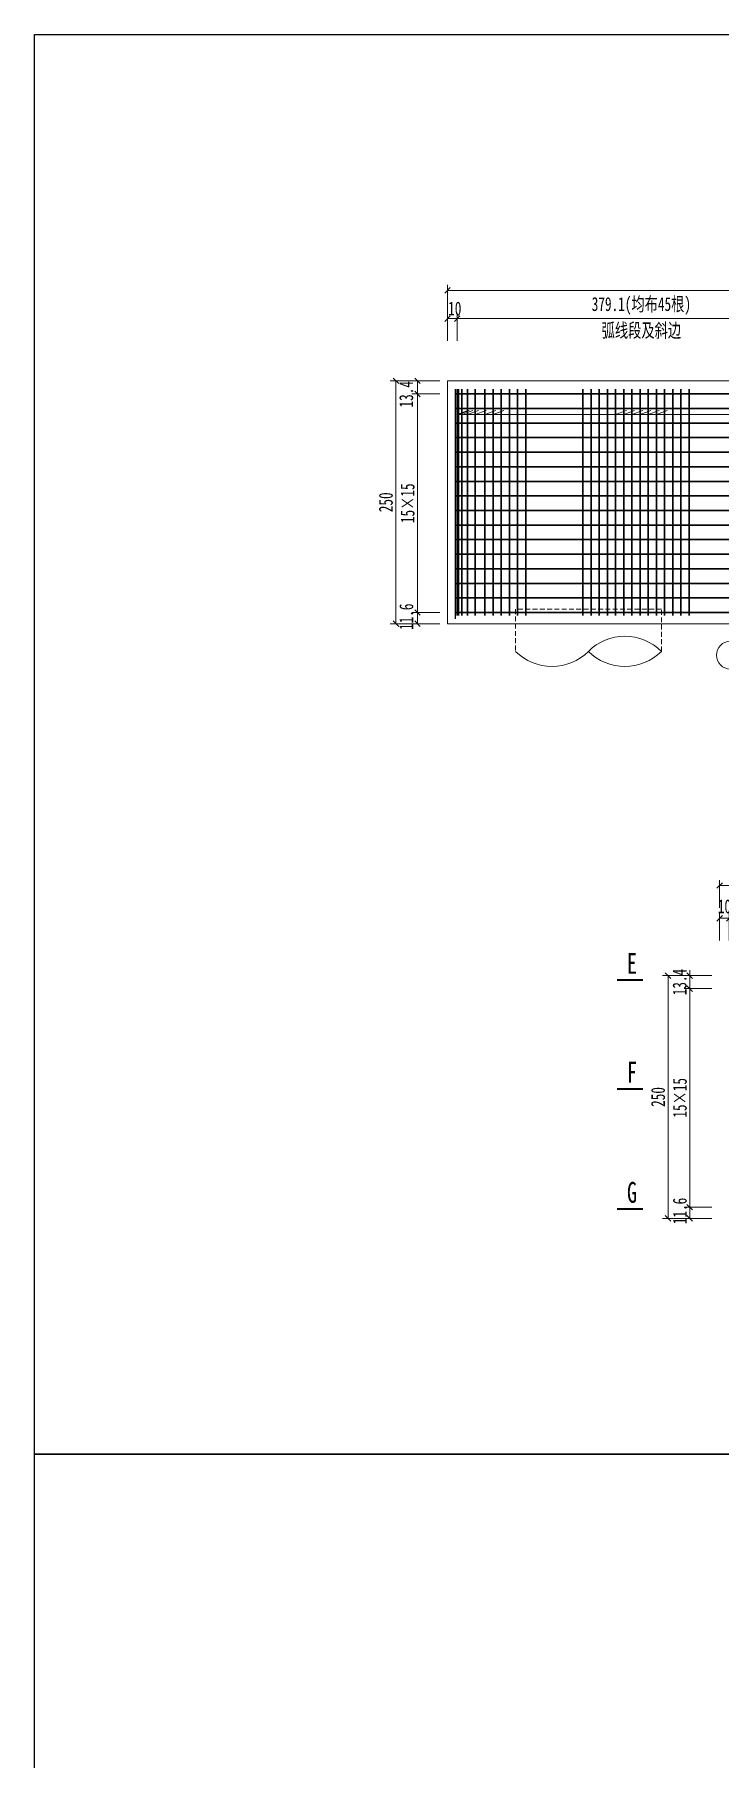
# Model space of a CAD drawing. Header units: millimetres. Extents: x 13990 to 22790, y 4334 to 8354.
# Drawn here: x 13990 to 14695, y 6579 to 8354 of the extents above; entities that cross this region are included whole.
import ezdxf
from ezdxf.enums import TextEntityAlignment as Align

# ---------------------------------------------------------------- set-up
doc = ezdxf.new("R2010")
doc.units = ezdxf.units.MM
doc.linetypes.add('DASHED', pattern=[0.75, 0.5, -0.25])
doc.layers.get('0').update_dxf_attribs({"lineweight": 15})
doc.layers.get('Defpoints').update_dxf_attribs({"color": 8})
for name, color, linetype, lineweight in [('尺寸标注', 4, 'Continuous', 13), ('文字', 7, 'Continuous', 15), ('标注', 4, 'Continuous', 13), ('粗线', 3, 'Continuous', 35), ('细实线', 4, 'Continuous', 15), ('虚线', 7, 'DASHED', 15), ('钢筋', 1, 'Continuous', 30)]:
    doc.layers.add(name, color=color, linetype=linetype, lineweight=lineweight)
doc.styles.add('111', font='仿宋_GB2312.TTF', dxfattribs={"width": 0.7})
doc.styles.add('BM_Dim', font='', dxfattribs={"width": 0.85})
doc.styles.get('BM_Dim').set_extended_font_data('仿宋_GB2312')
doc.dimstyles.new('200', dxfattribs={"dimscale": 0, "dimtxt": 2.5, "dimasz": 1, "dimexe": 1, "dimexo": 1, "dimgap": 0.6, "dimtad": 1, "dimdec": 1, "dimdsep": 46, "dimtxsty": '111', "dimblk": 'OBLIQUE', "dimcen": 0, "dimclrd": 4, "dimclre": 4, "dimclrt": 4, "dimadec": 1, "dimazin": 2, "dimtfac": 1, "dimtdec": 0, "dimtix": 1, "dimtmove": 2, "dimatfit": 3, "dimfxl": 4, "dimfxlon": 1, "dimtolj": 1, "dimlwd": -1, "dimlwe": -1, "dimarcsym": 0})

# ---------------------------------------------------------------- blocks, each defined once
blk = doc.blocks.new('_Oblique')
at = {"color": 0, "linetype": 'ByBlock', "lineweight": -2}
blk.add_line((-0.5, -0.5), (0.5, 0.5), dxfattribs=at)
blk = doc.blocks.new('*D107')
at = {"color": 4}
for p, q in [((14414.9, 8038.4), (14414.9, 8067)), ((14414.9, 8061.2), (14424.9, 8061.2)), ((14424.9, 8038.4), (14424.9, 8067))]:
    blk.add_line(p, q, dxfattribs=at)
at = {"layer": 'Defpoints', "color": 0}
for p in [(14424.9, 8061.2), (14414.9, 8002.3), (14424.9, 7993.7)]:
    blk.add_point(p, dxfattribs=at)
at = {"color": 4, "xscale": 5.714285714285715, "yscale": 5.714285714285715, "zscale": 5.714285714285715, "rotation": 180}
blk.add_blockref('_Oblique', (14414.9, 8061.2), dxfattribs=at)
at = {"color": 4, "xscale": 5.714285714285715, "yscale": 5.714285714285715, "zscale": 5.714285714285715}
blk.add_blockref('_Oblique', (14424.9, 8061.2), dxfattribs=at)
at = {"color": 4, "insert": (14422.4, 8071.5), "char_height": 14.29, "attachment_point": 5, "style": '111'}
blk.add_mtext('\\A1;10', dxfattribs=at)
blk = doc.blocks.new('*D109')
at = {"color": 4}
for p, q in [((14424.9, 8038.4), (14424.9, 8067)), ((14424.9, 8061.2), (14804, 8061.2)), ((14804, 8038.4), (14804, 8067))]:
    blk.add_line(p, q, dxfattribs=at)
at = {"layer": 'Defpoints', "color": 0}
for p in [(14804, 8061.2), (14424.9, 7993.7), (14804, 7996.2)]:
    blk.add_point(p, dxfattribs=at)
at = {"color": 4, "xscale": 5.714285714285715, "yscale": 5.714285714285715, "zscale": 5.714285714285715, "rotation": 180}
blk.add_blockref('_Oblique', (14424.9, 8061.2), dxfattribs=at)
at = {"color": 4, "xscale": 5.714285714285715, "yscale": 5.714285714285715, "zscale": 5.714285714285715}
blk.add_blockref('_Oblique', (14804, 8061.2), dxfattribs=at)
at = {"color": 4, "insert": (14614.4, 8074.3), "char_height": 14.286, "attachment_point": 5, "style": '111'}
blk.add_mtext('\\A1;379.1(均布45根)', dxfattribs=at)
blk = doc.blocks.new('*D111')
at = {"color": 4}
for p, q in [((14406.9, 7997.1), (14378.3, 7997.1)), ((14384, 7983.6), (14384, 7997.1)), ((14406.9, 7983.6), (14378.3, 7983.6))]:
    blk.add_line(p, q, dxfattribs=at)
at = {"layer": 'Defpoints', "color": 0}
for p in [(14384, 7997.1), (14414.9, 7997.1), (14420.3, 7983.6)]:
    blk.add_point(p, dxfattribs=at)
at = {"color": 4, "xscale": 5.714285714285715, "yscale": 5.714285714285715, "zscale": 5.714285714285715}
for p, rotation in [((14384, 7997.1), 90), ((14384, 7983.6), 270)]:
    blk.add_blockref('_Oblique', p, dxfattribs=dict(at, rotation=rotation))
at = {"color": 4, "insert": (14372.5, 7983.3), "char_height": 14.29, "attachment_point": 5, "rotation": 90, "style": '111'}
blk.add_mtext('\\A1;13.4', dxfattribs=at)
blk = doc.blocks.new('*D112')
at = {"color": 4}
for p, q in [((14406.9, 7983.6), (14378.3, 7983.6)), ((14384, 7758.6), (14384, 7983.6)), ((14406.9, 7758.6), (14378.3, 7758.6))]:
    blk.add_line(p, q, dxfattribs=at)
at = {"layer": 'Defpoints', "color": 0}
for p in [(14384, 7983.6), (14420.3, 7983.6), (14420.3, 7758.6)]:
    blk.add_point(p, dxfattribs=at)
at = {"color": 4, "xscale": 5.714285714285715, "yscale": 5.714285714285715, "zscale": 5.714285714285715}
for p, rotation in [((14384, 7983.6), 90), ((14384, 7758.6), 270)]:
    blk.add_blockref('_Oblique', p, dxfattribs=dict(at, rotation=rotation))
at = {"color": 4, "insert": (14373.9, 7871.1), "char_height": 14.29, "attachment_point": 5, "rotation": 90, "style": '111'}
blk.add_mtext('\\A1;15×15', dxfattribs=at)
blk = doc.blocks.new('*D113')
at = {"color": 4}
for p, q in [((14406.9, 7758.6), (14378.3, 7758.6)), ((14384, 7747.1), (14384, 7758.6)), ((14406.9, 7747.1), (14378.3, 7747.1))]:
    blk.add_line(p, q, dxfattribs=at)
at = {"layer": 'Defpoints', "color": 0}
for p in [(14384, 7758.6), (14420.3, 7758.6), (14420.3, 7747.1)]:
    blk.add_point(p, dxfattribs=at)
at = {"color": 4, "xscale": 5.714285714285715, "yscale": 5.714285714285715, "zscale": 5.714285714285715}
for p, rotation in [((14384, 7758.6), 90), ((14384, 7747.1), 270)]:
    blk.add_blockref('_Oblique', p, dxfattribs=dict(at, rotation=rotation))
at = {"color": 4, "insert": (14372.6, 7754.2), "char_height": 14.29, "attachment_point": 5, "rotation": 90, "style": '111'}
blk.add_mtext('\\A1;11.6', dxfattribs=at)
blk = doc.blocks.new('*D114')
at = {"color": 4}
for p, q in [((14384.6, 7997.1), (14356, 7997.1)), ((14361.8, 7747.1), (14361.8, 7997.1)), ((14384.6, 7747.1), (14356, 7747.1))]:
    blk.add_line(p, q, dxfattribs=at)
at = {"layer": 'Defpoints', "color": 0}
for p in [(14361.8, 7997.1), (14398.1, 7997.1), (14398.1, 7747.1)]:
    blk.add_point(p, dxfattribs=at)
at = {"color": 4, "xscale": 5.714285714285715, "yscale": 5.714285714285715, "zscale": 5.714285714285715}
for p, rotation in [((14361.8, 7997.1), 90), ((14361.8, 7747.1), 270)]:
    blk.add_blockref('_Oblique', p, dxfattribs=dict(at, rotation=rotation))
at = {"color": 4, "insert": (14351.5, 7872.1), "char_height": 14.29, "attachment_point": 5, "rotation": 90, "style": '111'}
blk.add_mtext('\\A1;250', dxfattribs=at)
blk = doc.blocks.new('*D115')
at = {"color": 4}
for p, q in [((14414.9, 8067.4), (14414.9, 8096)), ((15089.9, 8067.4), (15089.9, 8096)), ((14414.9, 8090.3), (15089.9, 8090.3))]:
    blk.add_line(p, q, dxfattribs=at)
at = {"layer": 'Defpoints', "color": 0}
for p in [(15089.9, 8090.3), (14414.9, 8002.3), (15089.9, 8002.3)]:
    blk.add_point(p, dxfattribs=at)
at = {"color": 4, "xscale": 5.714285714285715, "yscale": 5.714285714285715, "zscale": 5.714285714285715, "rotation": 180}
blk.add_blockref('_Oblique', (14414.9, 8090.3), dxfattribs=at)
at = {"color": 4, "xscale": 5.714285714285715, "yscale": 5.714285714285715, "zscale": 5.714285714285715}
blk.add_blockref('_Oblique', (15089.9, 8090.3), dxfattribs=at)
at = {"color": 4, "insert": (14752.4, 8101.9), "char_height": 14.286, "attachment_point": 5, "style": '111'}
blk.add_mtext('\\A1;1350.1/2', dxfattribs=at)
blk = doc.blocks.new('*D138')
at = {"color": 4}
for p, q in [((14686.9, 7384.8), (14658.3, 7384.8)), ((14664.1, 7384.8), (14664.1, 7390.5)), ((14664.1, 7371.4), (14664.1, 7384.8)), ((14686.9, 7371.4), (14658.3, 7371.4)), ((14664.1, 7371.4), (14664.1, 7365.7))]:
    blk.add_line(p, q, dxfattribs=at)
at = {"layer": 'Defpoints', "color": 0}
for p in [(14664.1, 7384.8), (14694.9, 7384.8), (14700.4, 7371.4)]:
    blk.add_point(p, dxfattribs=at)
at = {"color": 4, "xscale": 5.714285714285715, "yscale": 5.714285714285715, "zscale": 5.714285714285715}
for p, rotation in [((14664.1, 7384.8), 270), ((14664.1, 7371.4), 90)]:
    blk.add_blockref('_Oblique', p, dxfattribs=dict(at, rotation=rotation))
at = {"color": 4, "insert": (14653.8, 7378.1), "char_height": 14.29, "attachment_point": 5, "rotation": 90, "style": '111'}
blk.add_mtext('\\A1;13.4', dxfattribs=at)
blk = doc.blocks.new('*D139')
at = {"color": 4}
for p, q in [((14686.9, 7371.4), (14658.3, 7371.4)), ((14664.1, 7146.4), (14664.1, 7371.4)), ((14686.9, 7146.4), (14658.3, 7146.4))]:
    blk.add_line(p, q, dxfattribs=at)
at = {"layer": 'Defpoints', "color": 0}
for p in [(14664.1, 7371.4), (14700.4, 7371.4), (14700.4, 7146.4)]:
    blk.add_point(p, dxfattribs=at)
at = {"color": 4, "xscale": 5.714285714285715, "yscale": 5.714285714285715, "zscale": 5.714285714285715}
for p, rotation in [((14664.1, 7371.4), 90), ((14664.1, 7146.4), 270)]:
    blk.add_blockref('_Oblique', p, dxfattribs=dict(at, rotation=rotation))
at = {"color": 4, "insert": (14654, 7258.9), "char_height": 14.29, "attachment_point": 5, "rotation": 90, "style": '111'}
blk.add_mtext('\\A1;15×15', dxfattribs=at)
blk = doc.blocks.new('*D140')
at = {"color": 4}
for p, q in [((14686.9, 7146.4), (14658.3, 7146.4)), ((14664.1, 7134.8), (14664.1, 7146.4)), ((14686.9, 7134.8), (14658.3, 7134.8))]:
    blk.add_line(p, q, dxfattribs=at)
at = {"layer": 'Defpoints', "color": 0}
for p in [(14664.1, 7146.4), (14700.4, 7146.4), (14700.4, 7134.8)]:
    blk.add_point(p, dxfattribs=at)
at = {"color": 4, "xscale": 5.714285714285715, "yscale": 5.714285714285715, "zscale": 5.714285714285715}
for p, rotation in [((14664.1, 7146.4), 90), ((14664.1, 7134.8), 270)]:
    blk.add_blockref('_Oblique', p, dxfattribs=dict(at, rotation=rotation))
at = {"color": 4, "insert": (14654, 7142.4), "char_height": 14.29, "attachment_point": 5, "rotation": 90, "style": '111'}
blk.add_mtext('\\A1;11.6', dxfattribs=at)
blk = doc.blocks.new('*D141')
at = {"color": 4}
for p, q in [((14664.7, 7384.8), (14636.1, 7384.8)), ((14641.8, 7134.8), (14641.8, 7384.8)), ((14664.7, 7134.8), (14636.1, 7134.8))]:
    blk.add_line(p, q, dxfattribs=at)
at = {"layer": 'Defpoints', "color": 0}
for p in [(14641.8, 7384.8), (14678.1, 7384.8), (14678.1, 7134.8)]:
    blk.add_point(p, dxfattribs=at)
at = {"color": 4, "xscale": 5.714285714285715, "yscale": 5.714285714285715, "zscale": 5.714285714285715}
for p, rotation in [((14641.8, 7384.8), 90), ((14641.8, 7134.8), 270)]:
    blk.add_blockref('_Oblique', p, dxfattribs=dict(at, rotation=rotation))
at = {"color": 4, "insert": (14631.6, 7259.8), "char_height": 14.29, "attachment_point": 5, "rotation": 90, "style": '111'}
blk.add_mtext('\\A1;250', dxfattribs=at)
blk = doc.blocks.new('*D143')
at = {"color": 4}
for p, q in [((14694.9, 7420.9), (14694.9, 7449.5)), ((14694.9, 7443.8), (14704.9, 7443.8)), ((14704.9, 7420.9), (14704.9, 7449.5))]:
    blk.add_line(p, q, dxfattribs=at)
at = {"layer": 'Defpoints', "color": 0}
for p in [(14704.9, 7443.8), (14694.9, 7384.8), (14704.9, 7376.6)]:
    blk.add_point(p, dxfattribs=at)
at = {"color": 4, "xscale": 5.714285714285715, "yscale": 5.714285714285715, "zscale": 5.714285714285715, "rotation": 180}
blk.add_blockref('_Oblique', (14694.9, 7443.8), dxfattribs=at)
at = {"color": 4, "xscale": 5.714285714285715, "yscale": 5.714285714285715, "zscale": 5.714285714285715}
blk.add_blockref('_Oblique', (14704.9, 7443.8), dxfattribs=at)
at = {"color": 4, "insert": (14699.9, 7456), "char_height": 14.29, "attachment_point": 5, "style": '111'}
blk.add_mtext('\\A1;10', dxfattribs=at)
blk = doc.blocks.new('*D144')
at = {"color": 4}
for p, q in [((14694.9, 7454.6), (14694.9, 7483.2)), ((14694.9, 7477.5), (15089.9, 7477.5)), ((15089.9, 7454.6), (15089.9, 7483.2))]:
    blk.add_line(p, q, dxfattribs=at)
at = {"layer": 'Defpoints', "color": 0}
for p in [(15089.9, 7477.5), (14694.9, 7384.8), (15089.9, 7384.8)]:
    blk.add_point(p, dxfattribs=at)
at = {"color": 4, "xscale": 5.714285714285715, "yscale": 5.714285714285715, "zscale": 5.714285714285715, "rotation": 180}
blk.add_blockref('_Oblique', (14694.9, 7477.5), dxfattribs=at)
at = {"color": 4, "xscale": 5.714285714285715, "yscale": 5.714285714285715, "zscale": 5.714285714285715}
blk.add_blockref('_Oblique', (15089.9, 7477.5), dxfattribs=at)
at = {"color": 4, "insert": (14892.4, 7489.2), "char_height": 14.29, "attachment_point": 5, "style": '111'}
blk.add_mtext('\\A1;790/2', dxfattribs=at)

msp = doc.modelspace()

# ---------------------------------------------------------------- linework, layer by layer
at = {"layer": 'Defpoints'}
msp.add_line((14422.8, 7988.48), (14422.8, 7752.26), dxfattribs=at)
for points in [[(13989.94, 8353.76), (16189.94, 8353.76), (16189.94, 6892.05), (13989.94, 6892.05)], [(13989.94, 6892.05), (17839.94, 6892.05), (17839.94, 4334.05), (13989.94, 4334.05)]]:
    msp.add_lwpolyline(points, close=True, dxfattribs=at)
at = {"layer": '尺寸标注'}
msp.add_circle((14705.92, 7714.7), 14.29, dxfattribs=at)
at = {"layer": '标注'}
for p, q in [((14424.86, 7962.36), (14435.97, 7966.47)), ((14424.86, 7962.36), (15089.94, 7962.36)), ((14426.08, 7962.36), (14437.19, 7966.47)), ((14429.69, 7962.36), (14440.8, 7966.47)), ((14435.57, 7962.36), (14446.68, 7966.47)), ((14443.48, 7962.36), (14454.59, 7966.47)), ((14453.42, 7962.36), (14464.53, 7966.47)), ((14461.82, 7962.36), (14472.93, 7966.47)), ((14587.9, 7962.36), (14599.02, 7966.47)), ((14596.31, 7962.36), (14607.42, 7966.47)), ((14604.72, 7962.36), (14615.83, 7966.47)), ((14613.12, 7962.36), (14624.23, 7966.47)), ((14621.53, 7962.36), (14632.64, 7966.47)), ((14629.93, 7962.36), (14641.04, 7966.47))]:
    msp.add_line(p, q, dxfattribs=at)
at = {"layer": '粗线'}
for p, q in [((14589.61, 7380.32), (14615.94, 7380.32)), ((14589.61, 7268.27), (14615.94, 7268.27)), ((14589.61, 7144.58), (14615.94, 7144.58))]:
    msp.add_line(p, q, dxfattribs=at)
at = {"layer": '细实线'}
for p, q in [((15765, 7997.06), (14414.88, 7997.06)), ((14414.88, 7997.06), (14414.88, 7747.06)), ((14414.88, 7747.06), (15765, 7747.06))]:
    msp.add_line(p, q, dxfattribs=at)
msp.add_lwpolyline([(14484.94, 7718.6, 0.4142136), (14559.94, 7718.6, 0.4142136), (14634.94, 7718.6, 0.4142136), (14559.94, 7718.6)], format="xyb", dxfattribs=at)
at = {"layer": '虚线', "linetype": 'DASHED', "ltscale": 10}
msp.add_lwpolyline([(14634.94, 7718.6), (14634.94, 7762.06), (14484.94, 7762.06), (14484.94, 7718.6)], dxfattribs=at)
at = {"layer": '钢筋'}
for p, q in [((14424.86, 7988.48), (14424.86, 7755.64)), ((14426.08, 7988.48), (14426.08, 7755.64)), ((14429.69, 7988.48), (14429.69, 7755.64)), ((14435.57, 7988.48), (14435.57, 7755.64)), ((14443.48, 7988.48), (14443.48, 7755.64)), ((14453.42, 7988.48), (14453.42, 7755.64)), ((14461.82, 7988.48), (14461.82, 7755.64)), ((14470.23, 7988.48), (14470.23, 7755.64)), ((14478.63, 7988.48), (14478.63, 7755.64)), ((14487.04, 7988.48), (14487.04, 7755.64)), ((14495.44, 7988.48), (14495.44, 7755.64)), ((14554.28, 7988.48), (14554.28, 7755.64)), ((14562.69, 7988.48), (14562.69, 7755.64)), ((14571.09, 7988.48), (14571.09, 7755.64)), ((14579.5, 7988.48), (14579.5, 7755.64)), ((14587.9, 7988.48), (14587.9, 7755.64)), ((14596.31, 7988.48), (14596.31, 7755.64)), ((14604.72, 7988.48), (14604.72, 7755.64)), ((14613.12, 7988.48), (14613.12, 7755.64)), ((14621.53, 7988.48), (14621.53, 7755.64)), ((14629.93, 7988.48), (14629.93, 7755.64)), ((14638.34, 7988.48), (14638.34, 7755.64)), ((14646.74, 7988.48), (14646.74, 7755.64)), ((14655.15, 7988.48), (14655.15, 7755.64)), ((14663.56, 7988.48), (14663.56, 7755.64)), ((15089.94, 7983.64), (14422.8, 7983.64)), ((15089.94, 7968.64), (14422.8, 7968.64)), ((15089.94, 7953.64), (14422.8, 7953.64)), ((15089.94, 7938.64), (14422.8, 7938.64)), ((15089.94, 7923.64), (14422.8, 7923.64)), ((15089.94, 7908.64), (14422.8, 7908.64)), ((15089.94, 7893.64), (14422.8, 7893.64)), ((15089.94, 7878.64), (14422.8, 7878.64)), ((15089.94, 7863.64), (14422.8, 7863.64)), ((15089.94, 7848.64), (14422.8, 7848.64)), ((15089.94, 7833.64), (14422.8, 7833.64)), ((15089.94, 7818.64), (14422.8, 7818.64)), ((15089.94, 7803.64), (14422.8, 7803.64)), ((15089.94, 7788.64), (14422.8, 7788.64)), ((15089.94, 7773.64), (14422.8, 7773.64)), ((15089.94, 7758.64), (14422.8, 7758.64))]:
    msp.add_line(p, q, dxfattribs=at)

# ---------------------------------------------------------------- texts
at = {"color": 4, "style": '111', "width": 0.7}
msp.add_text('弧线段及斜边', height=14.286, dxfattribs=at).set_placement((14614.41, 8049.36), align=Align.MIDDLE)
at = {"layer": '文字', "style": 'BM_Dim', "width": 0.7}
for s, p in [('E', (14604.72, 7386.61)), ('F', (14604.72, 7274.56)), ('G', (14604.72, 7150.87))]:
    msp.add_text(s, height=21.43, dxfattribs=at).set_placement(p, align=Align.CENTER)

# ---------------------------------------------------------------- dimensions: what is measured, and where the dimension line sits
for base, p1, p2, text, override, picture, middle in [((15089.94, 8090.25), (14414.88, 8002.31), (15089.94, 8002.31), '1350.1/2', {"dimscale": 5.714286, "dimtxsty": '111'}, '*D115', (14752.41, 8101.9)), ((14803.96, 8061.24), (14424.86, 7993.73), (14803.96, 7996.23), '<>(均布45根)', {"dimscale": 5.714286, "dimtxsty": '111', "dimblk": 'Oblique'}, '*D109', (14614.41, 8074.28)), ((15089.94, 7477.5), (14694.94, 7384.83), (15089.94, 7384.83), '790/2', {"dimscale": 5.714286, "dimtxsty": '111'}, '*D144', (14892.44, 7489.16))]:
    dim = msp.add_linear_dim(base=base, p1=p1, p2=p2, text=text, dimstyle='200', override=override)
    dim.commit()
    dim.dimension.update_dxf_attribs({"geometry": picture, "text_midpoint": middle})
for base, p1, p2, picture, middle in [((14424.86, 8061.24), (14414.88, 8002.31), (14424.86, 7993.73), '*D107', (14422.36, 8071.46)), ((14704.92, 7443.76), (14694.94, 7384.83), (14704.92, 7376.64), '*D143', (14699.91, 7455.97))]:
    dim = msp.add_linear_dim(base=base, p1=p1, p2=p2, dimstyle='200', override={"dimscale": 5.714286})
    dim.commit()
    dim.dimension.update_dxf_attribs({"geometry": picture, "text_midpoint": middle, "dimtype": 160})
for base, p1, p2, picture, middle in [((14361.76, 7997.06), (14398.06, 7747.06), (14398.06, 7997.06), '*D114', (14351.53, 7872.06)), ((14641.82, 7384.83), (14678.12, 7134.83), (14678.12, 7384.83), '*D141', (14631.59, 7259.83)), ((14664.06, 7384.83), (14700.36, 7371.41), (14694.94, 7384.83), '*D138', (14653.84, 7378.12))]:
    dim = msp.add_linear_dim(base=base, p1=p1, p2=p2, angle=90, dimstyle='200', override={"dimscale": 5.714286, "dimblk": 'Oblique'})
    dim.commit()
    dim.dimension.update_dxf_attribs({"geometry": picture, "text_midpoint": middle})
for base, p1, p2, picture, middle in [((14384, 7997.06), (14420.3, 7983.64), (14414.88, 7997.06), '*D111', (14372.49, 7983.33)), ((14384, 7758.64), (14420.3, 7747.06), (14420.3, 7758.64), '*D113', (14372.62, 7754.17)), ((14664.06, 7146.41), (14700.36, 7134.83), (14700.36, 7146.41), '*D140', (14654.01, 7142.36))]:
    dim = msp.add_linear_dim(base=base, p1=p1, p2=p2, angle=90, dimstyle='200', override={"dimscale": 5.714286, "dimblk": 'Oblique'})
    dim.commit()
    dim.dimension.update_dxf_attribs({"geometry": picture, "text_midpoint": middle, "dimtype": 160})
for base, p1, p2, picture, middle in [((14384, 7983.64), (14420.3, 7758.64), (14420.3, 7983.64), '*D112', (14373.93, 7871.14)), ((14664.06, 7371.41), (14700.36, 7146.41), (14700.36, 7371.41), '*D139', (14653.99, 7258.91))]:
    dim = msp.add_linear_dim(base=base, p1=p1, p2=p2, angle=90, text='15×15', dimstyle='200', override={"dimscale": 5.714286, "dimtxsty": '111', "dimblk": 'Oblique'})
    dim.commit()
    dim.dimension.update_dxf_attribs({"geometry": picture, "text_midpoint": middle})

doc.saveas('drawing.dxf')
